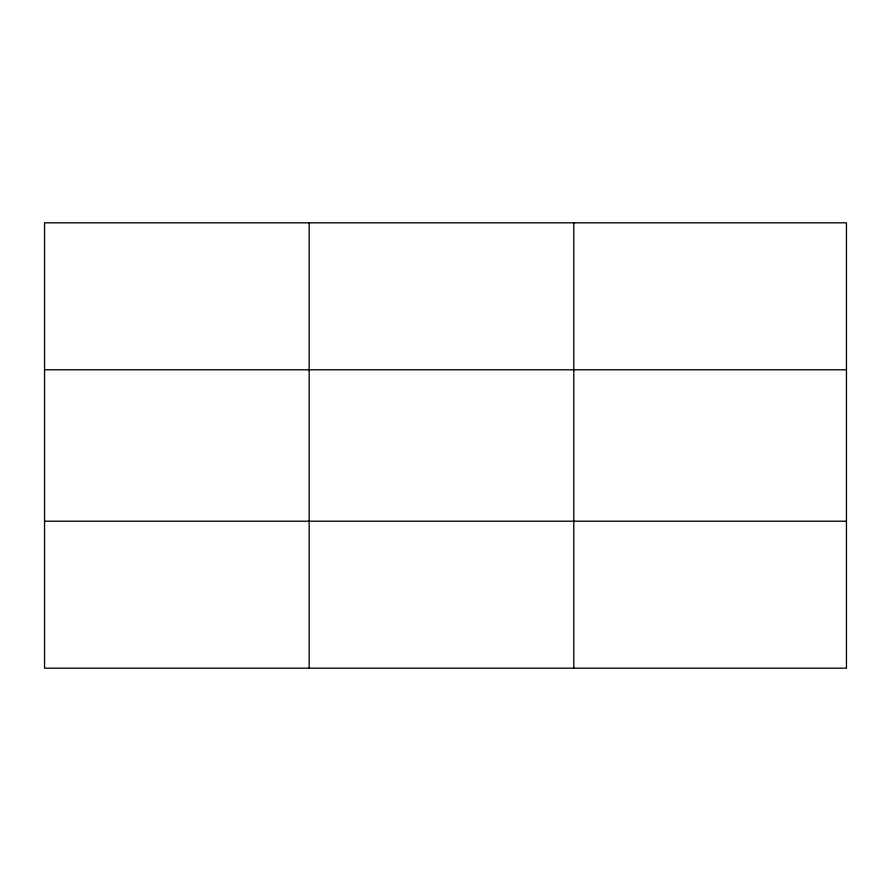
<?xml version="1.0" encoding="UTF-8"?>
<svg xmlns="http://www.w3.org/2000/svg" width="891" height="891" viewBox="0 0 891 891"><rect width="100%" height="100%" fill="white"/><g stroke="black" fill="none" stroke-linecap="round" stroke-linejoin="round"><path stroke-width="1.34" d="M309.177 222.817L309.177 668.183M573.804 222.817L573.804 668.183M846.45 369.787L846.45 222.817L44.55 222.817L44.55 668.183L846.45 668.183L846.45 369.787L44.55 369.787M44.55 521.213L846.45 521.213"/></g></svg>
